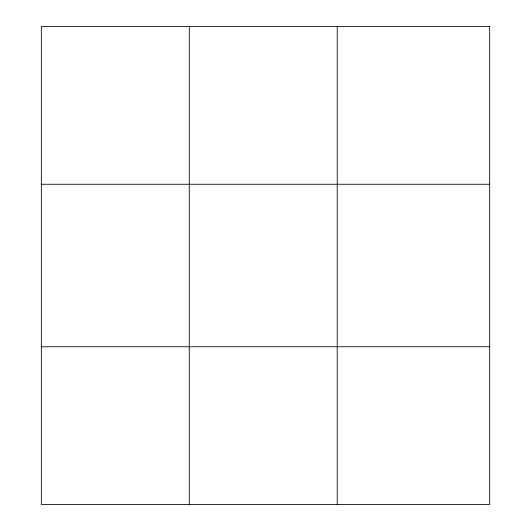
<?xml version="1.0" encoding="UTF-8"?>
<svg xmlns="http://www.w3.org/2000/svg" width="531" height="531" viewBox="0 0 531 531"><rect width="100%" height="100%" fill="white"/><g stroke="black" fill="none" stroke-linecap="round" stroke-linejoin="round"><path stroke-width="0.8" d="M189.282 504.45L189.282 26.55M337.231 504.45L337.231 26.55M41.332 184.257L489.668 184.257M41.332 346.743L489.668 346.743M489.668 26.55L489.668 504.45L41.332 504.45L41.332 26.55L489.668 26.55"/></g></svg>
